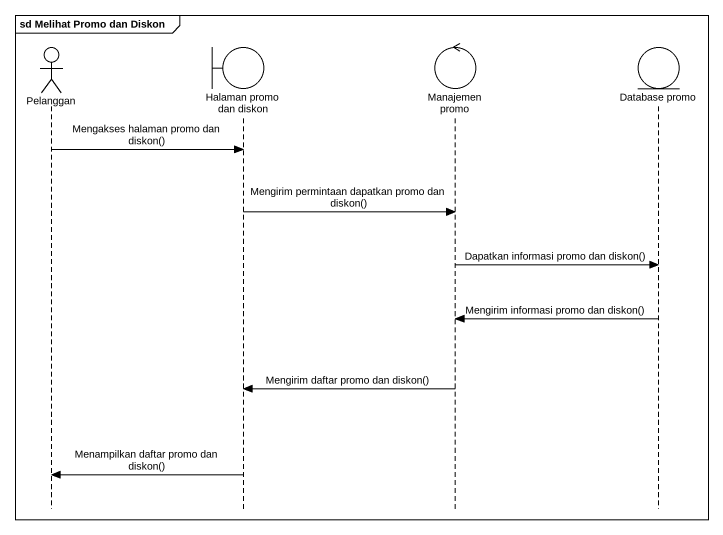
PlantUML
@startuml
mainframe sd Melihat Promo dan Diskon
hide footbox
actor Pelanggan
boundary "Halaman promo dan diskon" as Halaman_promo_dan_diskon
control "Manajemen promo" as Manajemen_promo
entity "Database promo" as Database_promo

Pelanggan -> Halaman_promo_dan_diskon : Mengakses halaman promo dan diskon()
Halaman_promo_dan_diskon -> Manajemen_promo : Mengirim permintaan dapatkan promo dan diskon()
Manajemen_promo -> Database_promo : Dapatkan informasi promo dan diskon()
Database_promo -> Manajemen_promo : Mengirim informasi promo dan diskon()
Manajemen_promo -> Halaman_promo_dan_diskon : Mengirim daftar promo dan diskon()
Halaman_promo_dan_diskon -> Pelanggan : Menampilkan daftar promo dan diskon()
@enduml
